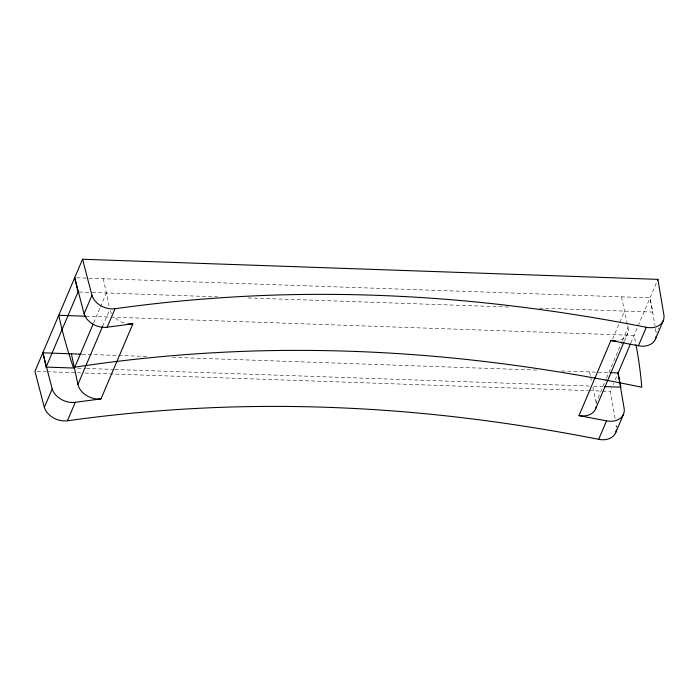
<?xml version="1.0" encoding="UTF-8"?>
<svg xmlns="http://www.w3.org/2000/svg" width="699" height="699" viewBox="0 0 699 699"><rect width="100%" height="100%" fill="white"/><g stroke="black" fill="none" stroke-linecap="round" stroke-linejoin="round"><path stroke-width="0.52" stroke-dasharray="3.5 2.62" d="M93.57 323.008L99.957 307.988M100.376 306.992L106.335 292.968M102.613 326.346L109.42 310.33M612.612 339.12L624.53 311.081M596.334 403.9A17.886 13.22 23 0 0 596.125 402.528L600.118 393.144M600.511 392.209L606.094 379.068M606.496 378.124L622.049 341.514M622.451 340.579L628.034 327.438L627.597 325.393M624.434 340.963L627.798 333.065M615.146 418.413L610.288 391.405L611.756 387.945M613.233 384.476L613.722 383.323M615.19 379.863L616.667 376.394M630.9 342.894L637.706 326.87M638.135 325.874L656.92 281.671M616.841 426.241L616.352 427.395L615.775 422.904M656.606 332.672L657.095 331.509M658.074 329.203L658.572 328.049M76.741 277.8L650.044 297.835L655.033 325.682M79.109 292.016L91.088 292.435M92.181 292.479L217.607 296.857M248.154 297.931L509.982 307.079M539.436 308.11L652.84 312.077L649.79 297.826M85.994 316.228L109.97 317.066M111.062 317.101L634.089 335.38A605.666 447.666 23 0 1 635.758 343.55M82.028 354.192L147.742 356.49M172.47 357.355L537.505 370.112M561.472 370.951L610.253 372.654M77.703 368.181L85.339 368.443M86.431 368.487L113.701 369.439M114.793 369.474L589.344 386.058M593.704 386.215L602.416 386.521M37.126 371.37L45.846 371.676M46.938 371.719L80.717 372.899M85.077 373.048L588.497 390.645M589.58 390.68L601.568 391.099M602.66 391.143L610.288 391.405M621.472 296.839L627.379 324.371M589.563 371.929L590.437 376.001M590.655 377.023L591.529 381.086M592.839 387.202L596.125 402.528M103.286 278.726L109.402 307.28M655.409 328.39L656.116 333.825A17.886 13.22 23 0 1 656.195 335.144M628.034 327.438A17.886 13.22 23 0 1 617.881 340.623M123.915 322.912A17.886 13.22 23 0 1 113.684 316.481M111.543 313.589A17.886 13.22 23 0 1 110.224 310.706"/><path stroke-width="1.05" d="M630.472 343.891L618.134 372.934L624.207 408.915A17.886 13.22 23 0 1 606.531 420.868L578.982 415.608L610.891 340.518L638.44 345.778L646.295 327.298A17.886 13.22 23 0 0 663.963 315.345L657.899 279.364L82.561 259.25L34.95 371.3L44.334 407.395A17.886 13.22 23 0 0 67.436 420.772C121.084 413.275 175.126 408.74 229.272 407.063A1352.591 999.736 23 0 1 428.487 414.026C485.587 419.68 542.389 428.234 598.685 439.348A17.886 13.22 23 0 0 616.361 430.068M93.15 324.013L74.426 368.067L46.117 367.071L78.026 291.981L74.714 277.73L84.098 313.825A17.886 13.22 23 0 0 107.2 327.202L132.897 323.812L100.988 398.902L75.291 402.301A17.886 13.22 23 0 1 52.189 388.924L42.805 352.82L81.189 354.166M44.334 407.395L52.189 388.924M84.098 313.825L91.945 295.354L82.561 259.25M100.988 398.902A17.886 13.22 23 0 1 77.939 384.415L102.613 326.346M67.436 420.772L75.291 402.301M107.2 327.202L115.047 308.731C168.695 301.225 222.736 296.691 276.883 295.013A1352.591 999.736 23 0 1 476.098 301.977C533.197 307.639 590 316.184 646.295 327.298M595.889 408.155L624.015 341.951M657.409 280.517L657.899 279.364M598.685 439.348L606.531 420.868M615.636 432.742L623.491 414.271M655.4 339.172L663.255 320.701M85.994 316.228L58.76 315.275A605.666 447.666 23 0 0 73.36 367.394C130.599 358.657 188.337 353.318 246.205 351.256A1353.019 1000.051 23 0 1 459.357 358.701C520.615 365.044 581.498 374.699 641.778 387.255A605.666 447.666 23 0 0 635.959 344.572M610.253 372.654L618.134 372.934M604.6 386.591L620.93 387.167L617.881 372.925M71.377 353.816L77.939 384.415M43.058 352.829L46.117 367.071M115.047 308.731A17.886 13.22 23 0 1 91.945 295.354M656.116 336.499A17.886 13.22 23 0 1 638.44 345.778M616.107 340.832A17.886 13.22 23 0 1 610.891 340.518M596.238 406.739A17.886 13.22 23 0 1 578.982 415.608M132.897 323.812A17.886 13.22 23 0 1 127.734 323.759"/></g></svg>
